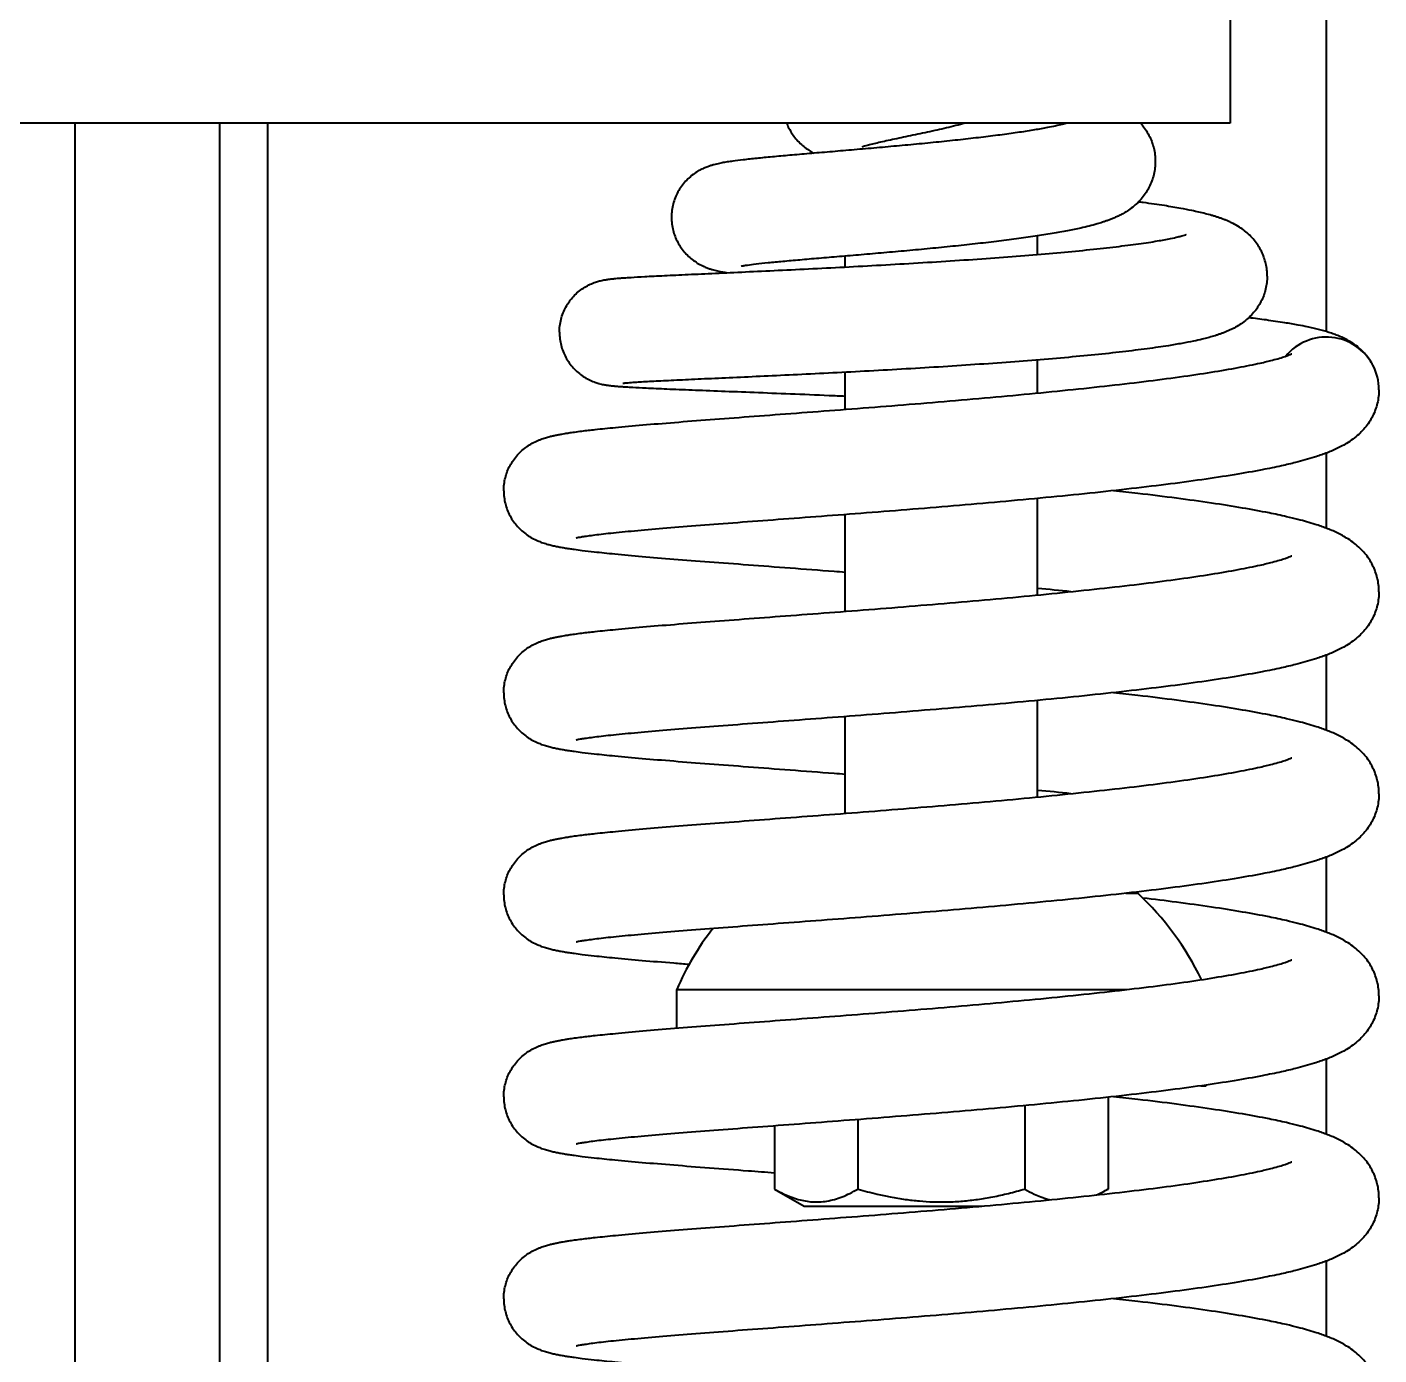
# Model space of a CAD drawing. Header units: millimetres. Extents: x 30271 to 35001, y 5679 to 9007.
# Drawn here: x 30925.7 to 31066.2, y 8120.4 to 8258.4 of the extents above; entities that cross this region are included whole.
import ezdxf

# ---------------------------------------------------------------- set-up
doc = ezdxf.new("R2010")
doc.units = ezdxf.units.MM
doc.linetypes.add('K5LT_BASIC', pattern=[0])
doc.layers.add('0 VIEW0', color=7, linetype='Continuous')

msp = doc.modelspace()

# ---------------------------------------------------------------- linework, layer by layer
at = {"layer": '0 VIEW0', "color": 5, "linetype": 'K5LT_BASIC', "lineweight": 40}
for p, q in [((31060.734, 8529.284), (31060.734, 8226.737)), ((31050.734, 8268.379), (31050.734, 8248.379)), ((31050.734, 8248.379), (30750.734, 8248.379)), ((30930.734, 7593.379), (30930.734, 8248.379)), ((30945.734, 8248.379), (30945.734, 7829.284)), ((30950.734, 8248.379), (30950.734, 7829.284)), ((31030.734, 8234.751), (31030.734, 8236.676)), ((31010.734, 8233.449), (31010.734, 8234.576)), ((31030.734, 8220.357), (31030.734, 8223.788)), ((31057.14, 8224.425), (31057.14, 8224.425)), ((31010.734, 8218.66), (31010.734, 8222.508)), ((31060.734, 8214.108), (31060.734, 8206.307)), ((31030.734, 8199.371), (31030.734, 8209.405)), ((31010.734, 8197.674), (31010.734, 8207.726)), ((31057.14, 8203.439), (31057.14, 8203.439)), ((31060.734, 8193.122), (31060.734, 8185.321)), ((31030.734, 8178.385), (31030.734, 8188.419)), ((31010.734, 8176.688), (31010.734, 8186.74)), ((31057.14, 8182.453), (31057.14, 8182.453)), ((31060.734, 8172.136), (31060.734, 8164.335)), ((31039.897, 8168.379), (31041.141, 8168.379)), ((31057.14, 8161.467), (31057.14, 8161.467)), ((30993.234, 8154.37), (30993.234, 8158.379)), ((30993.234, 8158.379), (31039.997, 8158.379)), ((31060.734, 8151.151), (31060.734, 8143.349)), ((31047.708, 8148.379), (31048.234, 8148.379)), ((31048.234, 8148.379), (31048.234, 8148.455)), ((31029.394, 8146.321), (31029.394, 8137.652)), ((31038.054, 8147.189), (31038.054, 8137.652)), ((31012.074, 8144.871), (31012.074, 8137.652)), ((31003.413, 8144.215), (31003.413, 8137.652)), ((31057.14, 8140.481), (31057.14, 8140.481)), ((31003.413, 8137.652), (31006.484, 8135.879)), ((31038.054, 8137.652), (31037.024, 8137.057)), ((31006.484, 8135.879), (31024.948, 8135.879)), ((31060.734, 8130.165), (31060.734, 8122.363))]:
    msp.add_line(p, q, dxfattribs=at)
for centre, radius, start, end in [((30978.205, 7655.005), 547.58, 84.13198, 84.49521), ((30978.205, 7634.019), 547.58, 84.13198, 84.49521), ((31020.734, 8146.39), 30, 25.71543, 47.13731), ((31020.734, 8146.39), 30, 142.35238, 156.44354), ((31031.727, 8148.504), 12.562, 294.12691, 300.24242)]:
    msp.add_arc(centre, radius, start, end, dxfattribs=at)
for start_param, end_param in [(0.4816221, 2.452186), (0, 0.4816221)]:
    msp.add_ellipse((31060.734, 8220.701), major_axis=(5.47, 0), ratio=0.99933, start_param=start_param, end_param=end_param, dxfattribs=at)
for points, knots in [([(31033.759, 8248.379), (31033.702, 8248.363), (31033.552, 8248.322), (31033.183, 8248.229), (31032.595, 8248.093), (31031.657, 8247.903), (31030.429, 8247.683), (31028.856, 8247.437), (31027.07, 8247.188), (31025.102, 8246.94), (31022.984, 8246.697), (31020.748, 8246.46), (31018.431, 8246.231), (31016.071, 8246.01), (31013.706, 8245.799), (31011.374, 8245.597), (31009.115, 8245.405), (31006.967, 8245.224), (31004.964, 8245.051), (31003.139, 8244.888), (31001.519, 8244.732), (31000.165, 8244.586), (30999.192, 8244.464), (30998.583, 8244.374), (30998.216, 8244.314), (30997.946, 8244.265), (30997.676, 8244.212), (30997.484, 8244.17), (30997.29, 8244.124), (30997.097, 8244.075), (30996.798, 8243.989), (30996.455, 8243.874), (30996.073, 8243.722), (30995.698, 8243.539), (30995.274, 8243.297), (30994.799, 8242.969), (30994.274, 8242.497), (30993.822, 8241.977), (30993.44, 8241.409), (30993.131, 8240.801), (30992.9, 8240.159), (30992.75, 8239.495), (30992.698, 8238.974), (30992.692, 8238.678), (30992.692, 8238.608)], [0, 0, 0, 0, 0.3643705, 0.9009969, 1.9737666, 3.0450237, 4.5667043, 6.1580077, 7.8070281, 9.5055844, 11.247791, 13.0293929, 14.8468602, 16.6973108, 18.5785256, 20.4882012, 22.424256, 24.3841642, 26.3649635, 28.3624371, 30.3699784, 32.3764359, 34.1809328, 35.2552628, 35.7942568, 36.3324291, 36.8706014, 37.4080577, 37.4622708, 37.9748276, 38.4801953, 38.9855631, 39.5405685, 39.9999092, 40.3246615, 40.966684, 41.5516535, 42.1137286, 42.665045, 43.2108016, 43.753494, 44.2944381, 44.8343956, 45, 45, 45, 45]), ([(31004.668, 8248.379), (31004.736, 8248.204), (31004.904, 8247.831), (31005.221, 8247.287), (31005.616, 8246.759), (31006.066, 8246.279), (31006.564, 8245.853), (31007.049, 8245.519), (31007.359, 8245.34), (31007.493, 8245.268)], [0, 0, 0, 0, 1.2149729, 2.6573313, 4.1145885, 5.5983083, 7.1282522, 8.7371229, 10, 10, 10, 10]), ([(31023.172, 8248.379), (31023.021, 8248.338), (31022.56, 8248.214), (31021.769, 8248.015), (31020.791, 8247.783), (31019.791, 8247.557), (31018.782, 8247.338), (31017.78, 8247.127), (31016.803, 8246.923), (31015.87, 8246.727), (31015.002, 8246.541), (31014.22, 8246.367), (31013.55, 8246.207), (31013.055, 8246.078), (31012.732, 8245.985), (31012.548, 8245.924), (31012.505, 8245.908), (31012.508, 8245.909)], [0, 0, 0, 0, 0.6323518, 1.9085784, 3.2031604, 4.5145144, 5.8409148, 7.1802011, 8.5296595, 9.8856917, 11.2430232, 12.59522, 13.931071, 15.2384261, 16.210644, 17.0942622, 18, 18, 18, 18]), ([(31041.439, 8248.379), (31041.541, 8248.265), (31041.788, 8247.967), (31042.141, 8247.447), (31042.469, 8246.817), (31042.716, 8246.162), (31042.883, 8245.487), (31042.957, 8244.9), (31042.969, 8244.541), (31042.968, 8244.413)], [0, 0, 0, 0, 1.1448365, 2.8486773, 4.4752848, 6.0551805, 7.6066021, 9.141449, 10, 10, 10, 10]), ([(31042.968, 8244.413), (31042.968, 8244.184), (31042.941, 8243.727), (31042.82, 8243.05), (31042.621, 8242.394), (31042.348, 8241.764), (31042.005, 8241.17), (31041.596, 8240.616), (31041.125, 8240.107), (31040.597, 8239.645), (31040.073, 8239.273), (31039.604, 8238.992), (31039.205, 8238.783), (31038.838, 8238.61), (31038.478, 8238.456), (31038.129, 8238.32), (31037.803, 8238.203), (31037.404, 8238.069), (31036.85, 8237.899), (31036.104, 8237.697), (31035.094, 8237.456), (31033.832, 8237.194), (31032.248, 8236.911), (31030.479, 8236.633), (31028.541, 8236.362), (31026.452, 8236.098), (31024.237, 8235.843), (31021.926, 8235.597), (31019.55, 8235.361), (31017.145, 8235.135), (31014.747, 8234.921), (31012.396, 8234.717), (31010.129, 8234.524), (31007.987, 8234.343), (31006.009, 8234.173), (31004.232, 8234.013), (31002.697, 8233.866), (31001.46, 8233.733), (31000.658, 8233.632), (31000.252, 8233.571), (31000.066, 8233.54), (30999.967, 8233.522), (30999.934, 8233.515), (30999.926, 8233.513)], [0, 0, 0, 0, 0.5315251, 1.0640539, 1.6000305, 2.1426643, 2.6963743, 3.2676791, 3.866546, 4.5081508, 5.2135493, 5.7875322, 6.2604718, 6.7334115, 7.2019656, 7.6580988, 8.0865724, 8.4576626, 9.1801596, 10.1575188, 11.134878, 12.6000931, 14.1242677, 15.6922955, 17.2957488, 18.9290355, 20.5882965, 22.2708604, 23.9745627, 25.6975775, 27.4382605, 29.1948686, 30.9654385, 32.7475422, 34.5377605, 36.3313619, 38.1207878, 39.8930537, 41.5449996, 42.525618, 43.0166009, 43.5073289, 44, 44, 44, 44]), ([(31054.593, 8232.51), (31054.593, 8232.582), (31054.589, 8232.782), (31054.559, 8233.213), (31054.462, 8233.797), (31054.268, 8234.462), (31053.996, 8235.1), (31053.651, 8235.701), (31053.238, 8236.26), (31052.761, 8236.772), (31052.238, 8237.221), (31051.657, 8237.627), (31051.144, 8237.916), (31050.709, 8238.127), (31050.381, 8238.271), (31050.069, 8238.396), (31049.759, 8238.51), (31049.449, 8238.616), (31049.137, 8238.715), (31048.715, 8238.841), (31048.173, 8238.987), (31047.492, 8239.152), (31046.652, 8239.336), (31045.494, 8239.561), (31043.847, 8239.839), (31042.326, 8240.06), (31041.38, 8240.186), (31041.21, 8240.208)], [0, 0, 0, 0, 0.2537807, 0.7049463, 1.5191867, 2.3409077, 3.1765143, 4.0354957, 4.932349, 5.8891822, 6.9379858, 8.0415551, 9.4340865, 10.2454289, 10.9725047, 11.6974384, 12.4208294, 13.1431031, 13.8653768, 14.5876505, 16.0258843, 17.4663536, 18.9068229, 21.0679562, 23.9511687, 27.2782631, 28, 28, 28, 28]), ([(30992.692, 8238.608), (30992.692, 8238.382), (30992.721, 8237.929), (30992.846, 8237.261), (30993.051, 8236.614), (30993.334, 8235.998), (30993.688, 8235.422), (30994.108, 8234.896), (30994.586, 8234.425), (30995.113, 8234.016), (30995.676, 8233.675), (30996.17, 8233.446), (30996.57, 8233.295), (30996.791, 8233.225), (30997.002, 8233.162), (30997.208, 8233.106), (30997.481, 8233.042), (30997.743, 8232.986), (30997.995, 8232.939), (30998.241, 8232.897), (30998.405, 8232.871), (30998.487, 8232.859)], [0, 0, 0, 0, 1.2277281, 2.4546801, 3.6828634, 4.9136077, 6.1493526, 7.3945856, 8.6580276, 9.9574761, 11.3305914, 12.8414866, 13.9350623, 15.028638, 15.1436533, 16.26437, 17.4435247, 18.6226795, 19.7831921, 20.8959466, 22, 22, 22, 22]), ([(30981.052, 8226.671), (30981.052, 8226.899), (30981.08, 8227.355), (30981.208, 8228.028), (30981.418, 8228.679), (30981.708, 8229.299), (30982.072, 8229.877), (30982.504, 8230.405), (30982.996, 8230.873), (30983.539, 8231.275), (30984.123, 8231.605), (30984.589, 8231.8), (30984.995, 8231.937), (30985.3, 8232.02), (30985.572, 8232.08), (30985.779, 8232.118), (30985.958, 8232.147), (30986.127, 8232.172), (30986.306, 8232.195), (30986.458, 8232.212), (30986.609, 8232.228), (30986.747, 8232.242), (30986.969, 8232.263), (30987.301, 8232.291), (30987.814, 8232.329), (30988.649, 8232.384), (30989.963, 8232.459), (30991.912, 8232.557), (30994.374, 8232.672), (30997.201, 8232.8), (31000.344, 8232.943), (31003.749, 8233.101), (31007.359, 8233.276), (31011.112, 8233.467), (31014.946, 8233.676), (31018.798, 8233.901), (31022.606, 8234.143), (31026.307, 8234.401), (31029.843, 8234.673), (31033.158, 8234.957), (31036.198, 8235.251), (31038.916, 8235.552), (31041.265, 8235.854), (31043.152, 8236.142), (31044.47, 8236.385), (31045.26, 8236.56), (31045.723, 8236.679), (31045.966, 8236.75), (31046.097, 8236.793), (31046.16, 8236.815), (31046.176, 8236.822), (31046.177, 8236.822)], [0, 0, 0, 0, 0.3720013, 0.7440417, 1.1162508, 1.4887904, 1.861926, 2.2361761, 2.6126247, 2.9937375, 3.385855, 3.806989, 4.006142, 4.4133951, 4.7475642, 5.0817333, 5.3877433, 5.705024, 6.0638746, 6.4736278, 6.6471378, 6.9941578, 7.3158103, 7.9591153, 8.8735961, 9.9587225, 11.7571789, 13.9309393, 16.1146151, 18.2953585, 20.4666582, 22.6247698, 24.7672649, 26.8923498, 28.9984898, 31.0842031, 33.1479369, 35.1878412, 37.2016346, 39.1863181, 41.1378638, 43.0504619, 44.915551, 46.7198959, 48.2936446, 49.4070804, 50.1484994, 50.888441, 51.256677, 51.624913, 52, 52, 52, 52]), ([(31054.593, 8232.51), (31054.593, 8232.336), (31054.574, 8231.932), (31054.479, 8231.302), (31054.294, 8230.634), (31054.032, 8229.994), (31053.696, 8229.388), (31053.292, 8228.824), (31052.825, 8228.307), (31052.297, 8227.839), (31051.727, 8227.432), (31051.237, 8227.149), (31050.836, 8226.946), (31050.525, 8226.804), (31050.218, 8226.676), (31049.916, 8226.56), (31049.617, 8226.454), (31049.32, 8226.356), (31048.926, 8226.235), (31048.437, 8226.098), (31047.748, 8225.925), (31046.869, 8225.728), (31045.715, 8225.504), (31044.146, 8225.239), (31042.123, 8224.945), (31039.573, 8224.629), (31036.699, 8224.32), (31033.544, 8224.022), (31030.146, 8223.736), (31026.554, 8223.464), (31022.817, 8223.207), (31018.993, 8222.966), (31015.135, 8222.742), (31011.31, 8222.536), (31007.575, 8222.346), (31003.99, 8222.173), (31000.616, 8222.016), (30997.511, 8221.875), (30994.728, 8221.749), (30992.318, 8221.636), (30990.334, 8221.535), (30988.978, 8221.455), (30988.242, 8221.402), (30987.927, 8221.375), (30987.785, 8221.362), (30987.702, 8221.353), (30987.646, 8221.346), (30987.63, 8221.344), (30987.629, 8221.344)], [0, 0, 0, 0, 0.2917388, 0.6804893, 1.0724705, 1.4706691, 1.8788219, 2.303162, 2.7534808, 3.2449658, 3.7989277, 4.4028434, 4.7379732, 5.0793618, 5.4185005, 5.7576391, 6.095464, 6.4297086, 6.7561133, 7.4089227, 8.0290727, 8.9262295, 10.0337962, 11.2181989, 12.8996609, 14.6553107, 16.451581, 18.2799115, 20.1347744, 22.0123782, 23.9101018, 25.825982, 27.7571839, 29.7050477, 31.6670779, 33.6420751, 35.6286394, 37.6249619, 39.6284499, 41.6335087, 43.6358444, 45.6194986, 46.9372676, 47.6245404, 47.968228, 48.3119021, 48.6555763, 49, 49, 49, 49]), ([(31065.582, 8223.233), (31065.473, 8223.442), (31065.227, 8223.847), (31064.799, 8224.399), (31064.308, 8224.9), (31063.757, 8225.351), (31063.186, 8225.725), (31062.619, 8226.029), (31062.075, 8226.274), (31061.542, 8226.478), (31061.014, 8226.655), (31060.479, 8226.813), (31059.928, 8226.959), (31059.356, 8227.097), (31058.657, 8227.25), (31057.703, 8227.437), (31056.316, 8227.677), (31054.613, 8227.93), (31053.3, 8228.101), (31052.672, 8228.178)], [0, 0, 0, 0, 0.6373558, 1.3101904, 2.0388554, 2.8563374, 3.8138428, 4.7738633, 5.7877849, 6.7975359, 7.8049934, 8.8111494, 9.8165373, 10.8219251, 11.827313, 13.3355844, 15.3473773, 17.8642671, 20, 20, 20, 20]), ([(30981.052, 8226.671), (30981.052, 8226.443), (30981.081, 8225.988), (30981.208, 8225.315), (30981.418, 8224.664), (30981.707, 8224.044), (30982.069, 8223.466), (30982.499, 8222.939), (30982.989, 8222.47), (30983.53, 8222.066), (30984.11, 8221.734), (30984.512, 8221.563), (30984.866, 8221.434), (30985.072, 8221.371), (30985.336, 8221.301), (30985.545, 8221.254), (30985.764, 8221.212), (30985.95, 8221.181), (30986.123, 8221.156), (30986.259, 8221.139), (30986.402, 8221.122), (30986.547, 8221.106), (30986.727, 8221.088), (30986.911, 8221.072), (30987.164, 8221.051), (30987.497, 8221.026), (30988.004, 8220.992), (30988.806, 8220.944), (30990.151, 8220.876), (30992.174, 8220.786), (30994.784, 8220.681), (30997.826, 8220.563), (31001.252, 8220.431), (31005.016, 8220.283), (31008.237, 8220.152), (31010.181, 8220.069), (31010.734, 8220.046)], [0, 0, 0, 0, 0.5089574, 1.0176042, 1.5263618, 2.0353734, 2.5449496, 3.0557125, 3.5689994, 4.0879478, 4.6207841, 5.1914747, 5.258753, 5.7843982, 5.9371056, 6.3971891, 6.8369676, 7.2767461, 7.7090564, 8.1773599, 8.3993246, 8.9059114, 9.4124982, 9.9182006, 10.4217188, 11.4287553, 12.4265515, 13.9139055, 16.3803514, 19.4998618, 22.6768369, 25.8935541, 29.1390306, 32.4115537, 35.705923, 37, 37, 37, 37]), ([(30975.264, 8210.208), (30975.264, 8210.435), (30975.292, 8210.891), (30975.418, 8211.563), (30975.625, 8212.213), (30975.91, 8212.832), (30976.268, 8213.41), (30976.69, 8213.94), (30977.17, 8214.412), (30977.699, 8214.824), (30978.266, 8215.17), (30978.729, 8215.391), (30979.09, 8215.536), (30979.356, 8215.631), (30979.6, 8215.71), (30979.828, 8215.776), (30980.039, 8215.833), (30980.226, 8215.879), (30980.449, 8215.932), (30980.669, 8215.979), (30980.964, 8216.038), (30981.257, 8216.093), (30981.627, 8216.156), (30982.068, 8216.226), (30982.654, 8216.31), (30983.543, 8216.427), (30984.893, 8216.583), (30986.939, 8216.791), (30989.664, 8217.037), (30992.958, 8217.308), (30996.663, 8217.597), (31000.723, 8217.904), (31005.077, 8218.23), (31009.656, 8218.576), (31014.39, 8218.942), (31019.203, 8219.33), (31024.02, 8219.737), (31028.763, 8220.164), (31033.358, 8220.61), (31037.729, 8221.071), (31041.807, 8221.546), (31045.523, 8222.029), (31048.816, 8222.516), (31051.625, 8222.998), (31053.699, 8223.419), (31055.046, 8223.744), (31055.89, 8223.976), (31056.418, 8224.143), (31056.775, 8224.269), (31056.999, 8224.359), (31057.109, 8224.409), (31057.136, 8224.423), (31057.14, 8224.425)], [0, 0, 0, 0, 0.3178736, 0.6361462, 0.9560878, 1.2791805, 1.6073497, 1.9440178, 2.2953134, 2.6728687, 3.0985734, 3.6103005, 3.910608, 4.2027571, 4.4949062, 4.7834239, 5.0621746, 5.3197406, 5.5338681, 5.962123, 6.2147897, 6.7201231, 7.1256949, 7.6340517, 8.3478822, 9.1695911, 10.5099722, 12.2814911, 14.3551333, 16.4596376, 18.5819236, 20.7143167, 22.8519015, 24.991232, 27.129637, 29.2648065, 31.3945086, 33.5163572, 35.6275762, 37.7247122, 39.8032319, 41.8569019, 43.8767476, 45.8492214, 47.7530011, 49.054655, 49.9640546, 50.8738797, 51.480397, 52.0869144, 52.69321, 53, 53, 53, 53]), ([(31066.204, 8220.701), (31066.204, 8220.461), (31066.175, 8219.981), (31066.047, 8219.272), (31065.835, 8218.584), (31065.545, 8217.924), (31065.177, 8217.297), (31064.736, 8216.709), (31064.222, 8216.16), (31063.631, 8215.65), (31063.013, 8215.217), (31062.406, 8214.861), (31061.834, 8214.572), (31061.272, 8214.32), (31060.7, 8214.092), (31060.114, 8213.88), (31059.407, 8213.648), (31058.56, 8213.397), (31057.433, 8213.1), (31055.974, 8212.758), (31053.899, 8212.333), (31051.177, 8211.853), (31047.834, 8211.344), (31044.092, 8210.843), (31040.002, 8210.355), (31035.621, 8209.882), (31031.014, 8209.426), (31026.25, 8208.989), (31021.402, 8208.572), (31016.545, 8208.177), (31011.755, 8207.802), (31007.106, 8207.449), (31002.672, 8207.117), (30998.525, 8206.805), (30994.729, 8206.512), (30991.349, 8206.239), (30988.442, 8205.983), (30986.064, 8205.747), (30984.549, 8205.567), (30983.73, 8205.451), (30983.325, 8205.386), (30983.099, 8205.346), (30982.958, 8205.318), (30982.875, 8205.301), (30982.815, 8205.287), (30982.794, 8205.282), (30982.789, 8205.28)], [0, 0, 0, 0, 0.3530925, 0.708567, 1.0702538, 1.4437237, 1.8366082, 2.2573315, 2.720382, 3.2450206, 3.8596753, 4.4239435, 4.9555285, 5.4861229, 6.0160977, 6.5460725, 7.0760474, 7.8687147, 8.6624182, 9.7206602, 11.0435925, 12.7727795, 14.5527369, 16.365884, 18.2014286, 20.0523226, 21.9137216, 23.7821285, 25.6548791, 27.529807, 29.4050032, 31.2786172, 33.1486575, 35.0127476, 36.867767, 38.7092545, 40.530305, 42.3193179, 44.0547409, 44.886213, 45.4147977, 45.9431553, 46.2066296, 46.4699553, 46.733281, 47, 47, 47, 47]), ([(30975.264, 8210.208), (30975.264, 8209.98), (30975.292, 8209.525), (30975.418, 8208.853), (30975.625, 8208.203), (30975.91, 8207.584), (30976.267, 8207.005), (30976.69, 8206.476), (30977.171, 8206.003), (30977.699, 8205.592), (30978.265, 8205.245), (30978.775, 8205.003), (30979.174, 8204.847), (30979.476, 8204.745), (30979.725, 8204.668), (30979.963, 8204.602), (30980.192, 8204.544), (30980.418, 8204.491), (30980.642, 8204.442), (30980.868, 8204.396), (30981.172, 8204.338), (30981.563, 8204.269), (30982.056, 8204.192), (30982.665, 8204.104), (30983.508, 8203.993), (30984.859, 8203.836), (30986.863, 8203.631), (30989.602, 8203.384), (30992.887, 8203.113), (30996.584, 8202.825), (31000.638, 8202.518), (31004.986, 8202.193), (31008.41, 8201.934), (31010.351, 8201.785), (31010.734, 8201.756)], [0, 0, 0, 0, 0.4367623, 0.874, 1.3134952, 1.7572964, 2.2085712, 2.6715427, 3.1544908, 3.6731699, 4.256998, 4.9592284, 5.5459802, 5.9685967, 6.3891066, 6.8082998, 7.2266531, 7.6444585, 8.0618982, 8.4793379, 8.8967776, 9.7298029, 10.5635007, 11.3971986, 12.647855, 14.3158223, 16.8185248, 19.6665452, 22.5575649, 25.4733197, 28.4031368, 31.3402016, 34.2797478, 35, 35, 35, 35]), ([(31066.204, 8199.715), (31066.204, 8199.954), (31066.175, 8200.434), (31066.047, 8201.143), (31065.835, 8201.831), (31065.545, 8202.491), (31065.178, 8203.118), (31064.737, 8203.706), (31064.223, 8204.255), (31063.631, 8204.765), (31063.015, 8205.197), (31062.412, 8205.55), (31061.847, 8205.837), (31061.293, 8206.086), (31060.733, 8206.311), (31060.164, 8206.518), (31059.49, 8206.742), (31058.709, 8206.975), (31057.724, 8207.241), (31056.453, 8207.549), (31054.59, 8207.948), (31052.032, 8208.419), (31048.823, 8208.928), (31045.19, 8209.431), (31041.733, 8209.857), (31039.478, 8210.113), (31038.614, 8210.208)], [0, 0, 0, 0, 0.5074456, 1.0181481, 1.538123, 2.0748372, 2.6391931, 3.2439304, 3.9092281, 4.6632181, 5.546556, 6.3507265, 7.1034732, 7.8562199, 8.6063298, 9.3494668, 10.0775867, 11.1544786, 12.1695261, 13.440089, 15.2215022, 17.6445467, 20.1852192, 22.7795198, 25.4097291, 27, 27, 27, 27]), ([(30975.264, 8189.222), (30975.264, 8189.449), (30975.292, 8189.905), (30975.418, 8190.577), (30975.625, 8191.227), (30975.91, 8191.846), (30976.268, 8192.424), (30976.69, 8192.954), (30977.17, 8193.426), (30977.699, 8193.838), (30978.266, 8194.184), (30978.729, 8194.405), (30979.09, 8194.55), (30979.356, 8194.645), (30979.6, 8194.724), (30979.828, 8194.79), (30980.039, 8194.847), (30980.226, 8194.893), (30980.449, 8194.946), (30980.669, 8194.993), (30980.964, 8195.052), (30981.257, 8195.107), (30981.627, 8195.17), (30982.068, 8195.24), (30982.654, 8195.324), (30983.543, 8195.441), (30984.893, 8195.597), (30986.939, 8195.805), (30989.664, 8196.051), (30992.958, 8196.322), (30996.663, 8196.611), (31000.723, 8196.918), (31005.077, 8197.244), (31009.656, 8197.59), (31014.39, 8197.956), (31019.203, 8198.344), (31024.02, 8198.751), (31028.763, 8199.178), (31033.358, 8199.624), (31037.729, 8200.085), (31041.807, 8200.56), (31045.523, 8201.043), (31048.816, 8201.53), (31051.625, 8202.012), (31053.699, 8202.433), (31055.046, 8202.758), (31055.89, 8202.991), (31056.418, 8203.157), (31056.775, 8203.284), (31056.999, 8203.373), (31057.109, 8203.423), (31057.136, 8203.437), (31057.14, 8203.439)], [0, 0, 0, 0, 0.3178736, 0.6361462, 0.9560878, 1.2791805, 1.6073497, 1.9440178, 2.2953134, 2.6728687, 3.0985734, 3.6103005, 3.910608, 4.2027571, 4.4949062, 4.7834239, 5.0621746, 5.3197406, 5.5338681, 5.962123, 6.2147897, 6.7201231, 7.1256949, 7.6340517, 8.3478822, 9.1695911, 10.5099722, 12.2814911, 14.3551333, 16.4596376, 18.5819236, 20.7143167, 22.8519015, 24.991232, 27.129637, 29.2648065, 31.3945086, 33.5163572, 35.6275762, 37.7247122, 39.8032319, 41.8569019, 43.8767476, 45.8492214, 47.7530011, 49.054655, 49.9640546, 50.8738797, 51.480397, 52.0869144, 52.69321, 53, 53, 53, 53]), ([(31066.204, 8199.715), (31066.204, 8199.475), (31066.175, 8198.995), (31066.047, 8198.286), (31065.835, 8197.598), (31065.545, 8196.938), (31065.177, 8196.311), (31064.736, 8195.723), (31064.222, 8195.175), (31063.631, 8194.664), (31063.013, 8194.231), (31062.406, 8193.876), (31061.834, 8193.586), (31061.272, 8193.334), (31060.7, 8193.106), (31060.114, 8192.894), (31059.407, 8192.662), (31058.56, 8192.411), (31057.433, 8192.114), (31055.974, 8191.772), (31053.899, 8191.347), (31051.177, 8190.867), (31047.834, 8190.358), (31044.092, 8189.857), (31040.002, 8189.369), (31035.621, 8188.896), (31031.014, 8188.44), (31026.25, 8188.003), (31021.402, 8187.586), (31016.545, 8187.191), (31011.755, 8186.816), (31007.106, 8186.463), (31002.672, 8186.131), (30998.525, 8185.819), (30994.729, 8185.527), (30991.349, 8185.253), (30988.442, 8184.997), (30986.064, 8184.761), (30984.549, 8184.581), (30983.73, 8184.465), (30983.325, 8184.4), (30983.099, 8184.36), (30982.958, 8184.332), (30982.875, 8184.315), (30982.815, 8184.301), (30982.794, 8184.296), (30982.789, 8184.294)], [0, 0, 0, 0, 0.3530925, 0.708567, 1.0702538, 1.4437237, 1.8366082, 2.2573315, 2.720382, 3.2450206, 3.8596753, 4.4239435, 4.9555285, 5.4861229, 6.0160977, 6.5460725, 7.0760474, 7.8687147, 8.6624182, 9.7206602, 11.0435925, 12.7727795, 14.5527369, 16.365884, 18.2014286, 20.0523226, 21.9137216, 23.7821285, 25.6548791, 27.529807, 29.4050032, 31.2786172, 33.1486575, 35.0127476, 36.867767, 38.7092545, 40.530305, 42.3193179, 44.0547409, 44.886213, 45.4147977, 45.9431553, 46.2066296, 46.4699553, 46.733281, 47, 47, 47, 47]), ([(30975.264, 8189.222), (30975.264, 8188.994), (30975.292, 8188.539), (30975.418, 8187.867), (30975.625, 8187.217), (30975.91, 8186.598), (30976.267, 8186.019), (30976.69, 8185.49), (30977.171, 8185.017), (30977.699, 8184.606), (30978.265, 8184.259), (30978.775, 8184.017), (30979.174, 8183.861), (30979.476, 8183.759), (30979.725, 8183.682), (30979.963, 8183.616), (30980.192, 8183.558), (30980.418, 8183.505), (30980.642, 8183.456), (30980.868, 8183.41), (30981.172, 8183.352), (30981.563, 8183.284), (30982.056, 8183.206), (30982.665, 8183.118), (30983.508, 8183.007), (30984.859, 8182.85), (30986.863, 8182.645), (30989.602, 8182.398), (30992.887, 8182.127), (30996.584, 8181.839), (31000.638, 8181.532), (31004.986, 8181.207), (31008.41, 8180.948), (31010.351, 8180.799), (31010.734, 8180.77)], [0, 0, 0, 0, 0.4367623, 0.874, 1.3134952, 1.7572964, 2.2085712, 2.6715427, 3.1544908, 3.6731699, 4.256998, 4.9592284, 5.5459802, 5.9685967, 6.3891066, 6.8082998, 7.2266531, 7.6444585, 8.0618982, 8.4793379, 8.8967776, 9.7298029, 10.5635007, 11.3971986, 12.647855, 14.3158223, 16.8185248, 19.6665452, 22.5575649, 25.4733197, 28.4031368, 31.3402016, 34.2797478, 35, 35, 35, 35]), ([(31066.204, 8178.729), (31066.204, 8178.968), (31066.175, 8179.448), (31066.047, 8180.157), (31065.835, 8180.845), (31065.545, 8181.505), (31065.178, 8182.132), (31064.737, 8182.72), (31064.223, 8183.269), (31063.631, 8183.779), (31063.015, 8184.211), (31062.412, 8184.564), (31061.847, 8184.851), (31061.293, 8185.1), (31060.733, 8185.325), (31060.164, 8185.532), (31059.49, 8185.756), (31058.709, 8185.989), (31057.724, 8186.255), (31056.453, 8186.563), (31054.59, 8186.962), (31052.032, 8187.434), (31048.823, 8187.942), (31045.19, 8188.445), (31041.733, 8188.871), (31039.478, 8189.127), (31038.614, 8189.222)], [0, 0, 0, 0, 0.5074456, 1.0181481, 1.538123, 2.0748372, 2.6391931, 3.2439304, 3.9092281, 4.6632181, 5.546556, 6.3507265, 7.1034732, 7.8562199, 8.6063298, 9.3494668, 10.0775867, 11.1544786, 12.1695261, 13.440089, 15.2215022, 17.6445467, 20.1852192, 22.7795198, 25.4097291, 27, 27, 27, 27]), ([(30975.264, 8168.236), (30975.264, 8168.463), (30975.292, 8168.919), (30975.418, 8169.591), (30975.625, 8170.241), (30975.91, 8170.86), (30976.268, 8171.439), (30976.69, 8171.968), (30977.17, 8172.44), (30977.699, 8172.852), (30978.266, 8173.198), (30978.729, 8173.419), (30979.09, 8173.564), (30979.356, 8173.659), (30979.6, 8173.738), (30979.828, 8173.804), (30980.039, 8173.861), (30980.226, 8173.908), (30980.449, 8173.96), (30980.669, 8174.007), (30980.964, 8174.066), (30981.257, 8174.121), (30981.627, 8174.184), (30982.068, 8174.254), (30982.654, 8174.338), (30983.543, 8174.455), (30984.893, 8174.612), (30986.939, 8174.82), (30989.664, 8175.065), (30992.958, 8175.337), (30996.663, 8175.625), (31000.723, 8175.932), (31005.077, 8176.258), (31009.656, 8176.604), (31014.39, 8176.97), (31019.203, 8177.358), (31024.02, 8177.765), (31028.763, 8178.192), (31033.358, 8178.638), (31037.729, 8179.099), (31041.807, 8179.574), (31045.523, 8180.057), (31048.816, 8180.544), (31051.625, 8181.026), (31053.699, 8181.447), (31055.046, 8181.772), (31055.89, 8182.005), (31056.418, 8182.171), (31056.775, 8182.298), (31056.999, 8182.387), (31057.109, 8182.437), (31057.136, 8182.451), (31057.14, 8182.453)], [0, 0, 0, 0, 0.3178736, 0.6361462, 0.9560878, 1.2791805, 1.6073497, 1.9440178, 2.2953134, 2.6728687, 3.0985734, 3.6103005, 3.910608, 4.2027571, 4.4949062, 4.7834239, 5.0621746, 5.3197406, 5.5338681, 5.962123, 6.2147897, 6.7201231, 7.1256949, 7.6340517, 8.3478822, 9.1695911, 10.5099722, 12.2814911, 14.3551333, 16.4596376, 18.5819236, 20.7143167, 22.8519015, 24.991232, 27.129637, 29.2648065, 31.3945086, 33.5163572, 35.6275762, 37.7247122, 39.8032319, 41.8569019, 43.8767476, 45.8492214, 47.7530011, 49.054655, 49.9640546, 50.8738797, 51.480397, 52.0869144, 52.69321, 53, 53, 53, 53]), ([(31066.204, 8178.729), (31066.204, 8178.489), (31066.175, 8178.009), (31066.047, 8177.3), (31065.835, 8176.612), (31065.545, 8175.952), (31065.177, 8175.325), (31064.736, 8174.737), (31064.222, 8174.189), (31063.631, 8173.678), (31063.013, 8173.245), (31062.406, 8172.89), (31061.834, 8172.6), (31061.272, 8172.348), (31060.7, 8172.12), (31060.114, 8171.908), (31059.407, 8171.676), (31058.56, 8171.426), (31057.433, 8171.128), (31055.974, 8170.786), (31053.899, 8170.361), (31051.177, 8169.881), (31047.834, 8169.372), (31044.092, 8168.871), (31040.002, 8168.383), (31035.621, 8167.91), (31031.014, 8167.454), (31026.25, 8167.017), (31021.402, 8166.6), (31016.545, 8166.205), (31011.755, 8165.831), (31007.106, 8165.477), (31002.672, 8165.145), (30998.525, 8164.833), (30994.729, 8164.541), (30991.349, 8164.267), (30988.442, 8164.011), (30986.064, 8163.775), (30984.549, 8163.595), (30983.73, 8163.479), (30983.325, 8163.414), (30983.099, 8163.374), (30982.958, 8163.346), (30982.875, 8163.329), (30982.815, 8163.315), (30982.794, 8163.31), (30982.789, 8163.309)], [0, 0, 0, 0, 0.3530925, 0.708567, 1.0702538, 1.4437237, 1.8366082, 2.2573315, 2.720382, 3.2450206, 3.8596753, 4.4239435, 4.9555285, 5.4861229, 6.0160977, 6.5460725, 7.0760474, 7.8687147, 8.6624182, 9.7206602, 11.0435925, 12.7727795, 14.5527369, 16.365884, 18.2014286, 20.0523226, 21.9137216, 23.7821285, 25.6548791, 27.529807, 29.4050032, 31.2786172, 33.1486575, 35.0127476, 36.867767, 38.7092545, 40.530305, 42.3193179, 44.0547409, 44.886213, 45.4147977, 45.9431553, 46.2066296, 46.4699553, 46.733281, 47, 47, 47, 47]), ([(30975.264, 8168.236), (30975.264, 8168.008), (30975.292, 8167.553), (30975.418, 8166.881), (30975.625, 8166.231), (30975.91, 8165.612), (30976.267, 8165.033), (30976.69, 8164.504), (30977.171, 8164.031), (30977.699, 8163.62), (30978.265, 8163.274), (30978.775, 8163.031), (30979.174, 8162.875), (30979.476, 8162.773), (30979.725, 8162.696), (30979.963, 8162.631), (30980.192, 8162.572), (30980.418, 8162.519), (30980.642, 8162.47), (30980.868, 8162.424), (30981.172, 8162.366), (30981.563, 8162.298), (30982.056, 8162.22), (30982.665, 8162.132), (30983.508, 8162.021), (30984.859, 8161.864), (30986.863, 8161.659), (30989.602, 8161.412), (30992.273, 8161.192), (30993.994, 8161.055), (30994.539, 8161.013)], [0, 0, 0, 0, 0.5675886, 1.1357952, 1.7069354, 2.2836714, 2.8701197, 3.4717681, 4.0993769, 4.7734195, 5.5321256, 6.4447, 7.2072056, 7.7564113, 8.3028793, 8.8476363, 9.3913019, 9.9342554, 10.4767336, 11.0192119, 11.5616901, 12.6442371, 13.7276582, 14.8110793, 16.4363534, 18.6039383, 21.8562924, 25.5573997, 29.3143863, 31, 31, 31, 31]), ([(31066.204, 8157.743), (31066.204, 8157.982), (31066.175, 8158.463), (31066.047, 8159.171), (31065.835, 8159.859), (31065.545, 8160.519), (31065.178, 8161.146), (31064.737, 8161.734), (31064.223, 8162.283), (31063.631, 8162.793), (31063.015, 8163.225), (31062.412, 8163.578), (31061.847, 8163.865), (31061.293, 8164.114), (31060.733, 8164.339), (31060.164, 8164.546), (31059.49, 8164.77), (31058.709, 8165.003), (31057.724, 8165.269), (31056.453, 8165.578), (31054.59, 8165.976), (31052.032, 8166.448), (31048.823, 8166.956), (31045.338, 8167.439), (31042.86, 8167.746), (31041.657, 8167.889)], [0, 0, 0, 0, 0.525794, 1.0549626, 1.5937388, 2.1498596, 2.7346216, 3.3612251, 4.0505788, 4.8318317, 5.7471096, 6.5803575, 7.3603221, 8.1402868, 8.9175194, 9.6875268, 10.4419742, 11.5578046, 12.6095544, 13.9260587, 15.7718846, 18.282542, 20.9150807, 23.6031866, 26, 26, 26, 26]), ([(30975.264, 8147.25), (30975.264, 8147.477), (30975.292, 8147.933), (30975.418, 8148.605), (30975.625, 8149.255), (30975.91, 8149.874), (30976.268, 8150.453), (30976.69, 8150.982), (30977.17, 8151.455), (30977.699, 8151.866), (30978.266, 8152.213), (30978.729, 8152.433), (30979.09, 8152.578), (30979.356, 8152.673), (30979.6, 8152.752), (30979.828, 8152.818), (30980.039, 8152.875), (30980.226, 8152.922), (30980.449, 8152.974), (30980.669, 8153.021), (30980.964, 8153.08), (30981.257, 8153.135), (30981.627, 8153.198), (30982.068, 8153.268), (30982.654, 8153.353), (30983.543, 8153.469), (30984.893, 8153.626), (30986.939, 8153.834), (30989.664, 8154.079), (30992.958, 8154.351), (30996.663, 8154.639), (31000.723, 8154.946), (31005.077, 8155.272), (31009.656, 8155.618), (31014.39, 8155.984), (31019.203, 8156.372), (31024.02, 8156.779), (31028.763, 8157.206), (31033.358, 8157.652), (31037.729, 8158.113), (31041.807, 8158.588), (31045.523, 8159.072), (31048.816, 8159.559), (31051.625, 8160.04), (31053.699, 8160.461), (31055.046, 8160.786), (31055.89, 8161.019), (31056.418, 8161.185), (31056.775, 8161.312), (31056.999, 8161.401), (31057.109, 8161.452), (31057.136, 8161.465), (31057.14, 8161.467)], [0, 0, 0, 0, 0.3178736, 0.6361462, 0.9560878, 1.2791805, 1.6073497, 1.9440178, 2.2953134, 2.6728687, 3.0985734, 3.6103005, 3.910608, 4.2027571, 4.4949062, 4.7834239, 5.0621746, 5.3197406, 5.5338681, 5.962123, 6.2147897, 6.7201231, 7.1256949, 7.6340517, 8.3478822, 9.1695911, 10.5099722, 12.2814911, 14.3551333, 16.4596376, 18.5819236, 20.7143167, 22.8519015, 24.991232, 27.129637, 29.2648065, 31.3945086, 33.5163572, 35.6275762, 37.7247122, 39.8032319, 41.8569019, 43.8767476, 45.8492214, 47.7530011, 49.054655, 49.9640546, 50.8738797, 51.480397, 52.0869144, 52.69321, 53, 53, 53, 53]), ([(31066.204, 8157.743), (31066.204, 8157.503), (31066.175, 8157.023), (31066.047, 8156.314), (31065.835, 8155.626), (31065.545, 8154.966), (31065.177, 8154.34), (31064.736, 8153.751), (31064.222, 8153.203), (31063.631, 8152.692), (31063.013, 8152.259), (31062.406, 8151.904), (31061.834, 8151.614), (31061.272, 8151.362), (31060.7, 8151.134), (31060.114, 8150.922), (31059.407, 8150.69), (31058.56, 8150.44), (31057.433, 8150.142), (31055.974, 8149.8), (31053.899, 8149.375), (31051.177, 8148.895), (31047.834, 8148.386), (31044.092, 8147.886), (31040.002, 8147.397), (31035.621, 8146.924), (31031.014, 8146.468), (31026.25, 8146.031), (31021.402, 8145.615), (31016.545, 8145.219), (31011.755, 8144.845), (31007.106, 8144.492), (31002.672, 8144.159), (30998.525, 8143.847), (30994.729, 8143.555), (30991.349, 8143.281), (30988.442, 8143.025), (30986.064, 8142.789), (30984.549, 8142.609), (30983.73, 8142.493), (30983.325, 8142.428), (30983.099, 8142.388), (30982.958, 8142.36), (30982.875, 8142.343), (30982.815, 8142.329), (30982.794, 8142.324), (30982.789, 8142.323)], [0, 0, 0, 0, 0.3530925, 0.708567, 1.0702538, 1.4437237, 1.8366082, 2.2573315, 2.720382, 3.2450206, 3.8596753, 4.4239435, 4.9555285, 5.4861229, 6.0160977, 6.5460725, 7.0760474, 7.8687147, 8.6624182, 9.7206602, 11.0435925, 12.7727795, 14.5527369, 16.365884, 18.2014286, 20.0523226, 21.9137216, 23.7821285, 25.6548791, 27.529807, 29.4050032, 31.2786172, 33.1486575, 35.0127476, 36.867767, 38.7092545, 40.530305, 42.3193179, 44.0547409, 44.886213, 45.4147977, 45.9431553, 46.2066296, 46.4699553, 46.733281, 47, 47, 47, 47]), ([(30975.264, 8147.25), (30975.264, 8147.022), (30975.292, 8146.567), (30975.418, 8145.895), (30975.625, 8145.245), (30975.91, 8144.626), (30976.267, 8144.047), (30976.69, 8143.518), (30977.171, 8143.045), (30977.699, 8142.634), (30978.265, 8142.288), (30978.775, 8142.045), (30979.174, 8141.889), (30979.476, 8141.787), (30979.725, 8141.71), (30979.963, 8141.645), (30980.192, 8141.586), (30980.418, 8141.533), (30980.642, 8141.484), (30980.868, 8141.438), (30981.172, 8141.38), (30981.563, 8141.312), (30982.056, 8141.234), (30982.665, 8141.146), (30983.508, 8141.035), (30984.859, 8140.878), (30986.863, 8140.673), (30989.602, 8140.426), (30992.887, 8140.155), (30996.584, 8139.867), (31000.144, 8139.598), (31002.485, 8139.422), (31003.413, 8139.352)], [0, 0, 0, 0, 0.4761315, 0.9527813, 1.4318921, 1.915697, 2.4076492, 2.9123523, 3.4388328, 4.004265, 4.6407187, 5.4062473, 6.0458882, 6.5065989, 6.965013, 7.4219917, 7.878055, 8.3335208, 8.788588, 9.2436552, 9.6987224, 10.6068356, 11.515682, 12.4245284, 13.7879175, 15.6062334, 18.3345264, 21.4392639, 24.5908767, 27.7694542, 30.9633614, 33, 33, 33, 33]), ([(31066.204, 8136.757), (31066.204, 8136.996), (31066.175, 8137.477), (31066.047, 8138.185), (31065.835, 8138.873), (31065.545, 8139.534), (31065.178, 8140.16), (31064.737, 8140.748), (31064.223, 8141.297), (31063.631, 8141.807), (31063.015, 8142.239), (31062.412, 8142.592), (31061.847, 8142.88), (31061.293, 8143.128), (31060.733, 8143.353), (31060.164, 8143.56), (31059.49, 8143.784), (31058.709, 8144.017), (31057.724, 8144.283), (31056.453, 8144.592), (31054.59, 8144.99), (31052.032, 8145.462), (31048.823, 8145.97), (31045.19, 8146.474), (31041.733, 8146.899), (31039.478, 8147.155), (31038.614, 8147.25)], [0, 0, 0, 0, 0.5074456, 1.0181481, 1.538123, 2.0748372, 2.6391931, 3.2439304, 3.9092281, 4.6632181, 5.546556, 6.3507265, 7.1034732, 7.8562199, 8.6063298, 9.3494668, 10.0775867, 11.1544786, 12.1695261, 13.440089, 15.2215022, 17.6445467, 20.1852192, 22.7795198, 25.4097291, 27, 27, 27, 27]), ([(30975.264, 8126.264), (30975.264, 8126.492), (30975.292, 8126.947), (30975.418, 8127.619), (30975.625, 8128.269), (30975.91, 8128.888), (30976.268, 8129.467), (30976.69, 8129.996), (30977.17, 8130.469), (30977.699, 8130.88), (30978.266, 8131.227), (30978.729, 8131.447), (30979.09, 8131.592), (30979.356, 8131.687), (30979.6, 8131.766), (30979.828, 8131.832), (30980.039, 8131.889), (30980.226, 8131.936), (30980.449, 8131.988), (30980.669, 8132.035), (30980.964, 8132.095), (30981.257, 8132.149), (30981.627, 8132.212), (30982.068, 8132.282), (30982.654, 8132.367), (30983.543, 8132.483), (30984.893, 8132.64), (30986.939, 8132.848), (30989.664, 8133.093), (30992.958, 8133.365), (30996.663, 8133.653), (31000.723, 8133.96), (31005.077, 8134.286), (31009.656, 8134.632), (31014.39, 8134.999), (31019.203, 8135.386), (31024.02, 8135.793), (31028.763, 8136.22), (31033.358, 8136.666), (31037.729, 8137.127), (31041.807, 8137.602), (31045.523, 8138.086), (31048.816, 8138.573), (31051.625, 8139.054), (31053.699, 8139.476), (31055.046, 8139.8), (31055.89, 8140.033), (31056.418, 8140.199), (31056.775, 8140.326), (31056.999, 8140.415), (31057.109, 8140.466), (31057.136, 8140.479), (31057.14, 8140.481)], [0, 0, 0, 0, 0.3178736, 0.6361462, 0.9560878, 1.2791805, 1.6073497, 1.9440178, 2.2953134, 2.6728687, 3.0985734, 3.6103005, 3.910608, 4.2027571, 4.4949062, 4.7834239, 5.0621746, 5.3197406, 5.5338681, 5.962123, 6.2147897, 6.7201231, 7.1256949, 7.6340517, 8.3478822, 9.1695911, 10.5099722, 12.2814911, 14.3551333, 16.4596376, 18.5819236, 20.7143167, 22.8519015, 24.991232, 27.129637, 29.2648065, 31.3945086, 33.5163572, 35.6275762, 37.7247122, 39.8032319, 41.8569019, 43.8767476, 45.8492214, 47.7530011, 49.054655, 49.9640546, 50.8738797, 51.480397, 52.0869144, 52.69321, 53, 53, 53, 53]), ([(31003.413, 8137.652), (31003.742, 8137.462), (31004.3, 8137.168), (31005.121, 8136.815), (31005.853, 8136.57), (31006.595, 8136.4), (31007.326, 8136.312), (31008.075, 8136.306), (31008.847, 8136.39), (31009.635, 8136.569), (31010.431, 8136.838), (31011.247, 8137.198), (31011.795, 8137.491), (31012.074, 8137.652)], [0, 0, 0, 0, 1.6374536, 2.7525556, 4.0112679, 5.177932, 6.3226025, 7.5039957, 8.7569809, 10.0125858, 11.2910456, 12.6125954, 14, 14, 14, 14]), ([(31012.074, 8137.652), (31012.731, 8137.462), (31013.846, 8137.168), (31015.489, 8136.815), (31016.952, 8136.57), (31018.438, 8136.4), (31019.898, 8136.312), (31021.397, 8136.306), (31022.941, 8136.39), (31024.517, 8136.569), (31026.109, 8136.838), (31027.741, 8137.198), (31028.837, 8137.491), (31029.394, 8137.652)], [0, 0, 0, 0, 1.6374536, 2.7525556, 4.0112679, 5.177932, 6.3226025, 7.5039957, 8.7569809, 10.0125858, 11.2910456, 12.6125954, 14, 14, 14, 14]), ([(31029.394, 8137.652), (31029.723, 8137.462), (31030.28, 8137.168), (31031.102, 8136.815), (31031.643, 8136.634), (31031.954, 8136.55), (31032.005, 8136.537)], [0, 0, 0, 0, 2.6943094, 4.5291276, 6.600246, 7, 7, 7, 7]), ([(31066.204, 8136.757), (31066.204, 8136.517), (31066.175, 8136.037), (31066.047, 8135.329), (31065.835, 8134.641), (31065.545, 8133.98), (31065.177, 8133.354), (31064.736, 8132.765), (31064.222, 8132.217), (31063.631, 8131.706), (31063.013, 8131.273), (31062.406, 8130.918), (31061.834, 8130.628), (31061.272, 8130.376), (31060.7, 8130.148), (31060.114, 8129.937), (31059.407, 8129.704), (31058.56, 8129.454), (31057.433, 8129.156), (31055.974, 8128.814), (31053.899, 8128.389), (31051.177, 8127.909), (31047.834, 8127.4), (31044.092, 8126.9), (31040.002, 8126.411), (31035.621, 8125.938), (31031.014, 8125.482), (31026.25, 8125.045), (31021.402, 8124.629), (31016.545, 8124.233), (31011.755, 8123.859), (31007.106, 8123.506), (31002.672, 8123.173), (30998.525, 8122.861), (30994.729, 8122.569), (30991.349, 8122.295), (30988.442, 8122.039), (30986.064, 8121.803), (30984.549, 8121.623), (30983.73, 8121.507), (30983.325, 8121.442), (30983.099, 8121.402), (30982.958, 8121.374), (30982.875, 8121.357), (30982.815, 8121.343), (30982.794, 8121.338), (30982.789, 8121.337)], [0, 0, 0, 0, 0.3530925, 0.708567, 1.0702538, 1.4437237, 1.8366082, 2.2573315, 2.720382, 3.2450206, 3.8596753, 4.4239435, 4.9555285, 5.4861229, 6.0160977, 6.5460725, 7.0760474, 7.8687147, 8.6624182, 9.7206602, 11.0435925, 12.7727795, 14.5527369, 16.365884, 18.2014286, 20.0523226, 21.9137216, 23.7821285, 25.6548791, 27.529807, 29.4050032, 31.2786172, 33.1486575, 35.0127476, 36.867767, 38.7092545, 40.530305, 42.3193179, 44.0547409, 44.886213, 45.4147977, 45.9431553, 46.2066296, 46.4699553, 46.733281, 47, 47, 47, 47]), ([(30975.264, 8126.264), (30975.264, 8126.036), (30975.292, 8125.581), (30975.418, 8124.909), (30975.625, 8124.259), (30975.91, 8123.64), (30976.267, 8123.061), (30976.69, 8122.532), (30977.171, 8122.059), (30977.699, 8121.648), (30978.265, 8121.302), (30978.775, 8121.059), (30979.174, 8120.903), (30979.476, 8120.801), (30979.725, 8120.725), (30979.963, 8120.659), (30980.192, 8120.6), (30980.418, 8120.547), (30980.642, 8120.498), (30980.868, 8120.452), (30981.172, 8120.394), (30981.563, 8120.326), (30982.056, 8120.248), (30982.665, 8120.16), (30983.508, 8120.05), (30984.859, 8119.892), (30986.863, 8119.687), (30989.602, 8119.44), (30992.887, 8119.169), (30996.584, 8118.881), (31000.638, 8118.574), (31004.986, 8118.249), (31009.562, 8117.903), (31014.293, 8117.537), (31019.105, 8117.15), (31023.922, 8116.743), (31029, 8116.287), (31032.388, 8115.956), (31034.188, 8115.771)], [0, 0, 0, 0, 0.3440724, 0.6885194, 1.0347448, 1.3843624, 1.7398675, 2.1045869, 2.4850436, 2.8936485, 3.3535764, 3.9067793, 4.3690104, 4.7019391, 5.0332082, 5.36344, 5.6930103, 6.0221489, 6.3509994, 6.6798499, 7.0087004, 7.6649407, 8.321711, 8.9784812, 9.9637229, 11.2777136, 13.2492917, 15.4929041, 17.7703907, 20.067363, 22.3754133, 24.6891732, 27.0048879, 29.3196535, 31.6309644, 33.9364083, 36.2334074, 39, 39, 39, 39]), ([(31066.204, 8115.771), (31066.204, 8116.011), (31066.175, 8116.491), (31066.047, 8117.199), (31065.835, 8117.887), (31065.545, 8118.548), (31065.178, 8119.174), (31064.737, 8119.762), (31064.223, 8120.311), (31063.631, 8120.821), (31063.015, 8121.253), (31062.412, 8121.606), (31061.847, 8121.894), (31061.293, 8122.142), (31060.733, 8122.367), (31060.164, 8122.574), (31059.49, 8122.798), (31058.709, 8123.032), (31057.724, 8123.297), (31056.453, 8123.606), (31054.59, 8124.004), (31052.032, 8124.476), (31048.823, 8124.984), (31045.19, 8125.488), (31041.733, 8125.913), (31039.478, 8126.169), (31038.614, 8126.264)], [0, 0, 0, 0, 0.5074456, 1.0181481, 1.538123, 2.0748372, 2.6391931, 3.2439304, 3.9092281, 4.6632181, 5.546556, 6.3507265, 7.1034732, 7.8562199, 8.6063298, 9.3494668, 10.0775867, 11.1544786, 12.1695261, 13.440089, 15.2215022, 17.6445467, 20.1852192, 22.7795198, 25.4097291, 27, 27, 27, 27])]:
    msp.add_open_spline(points, degree=3, knots=knots, dxfattribs=at)

doc.saveas('drawing.dxf')
